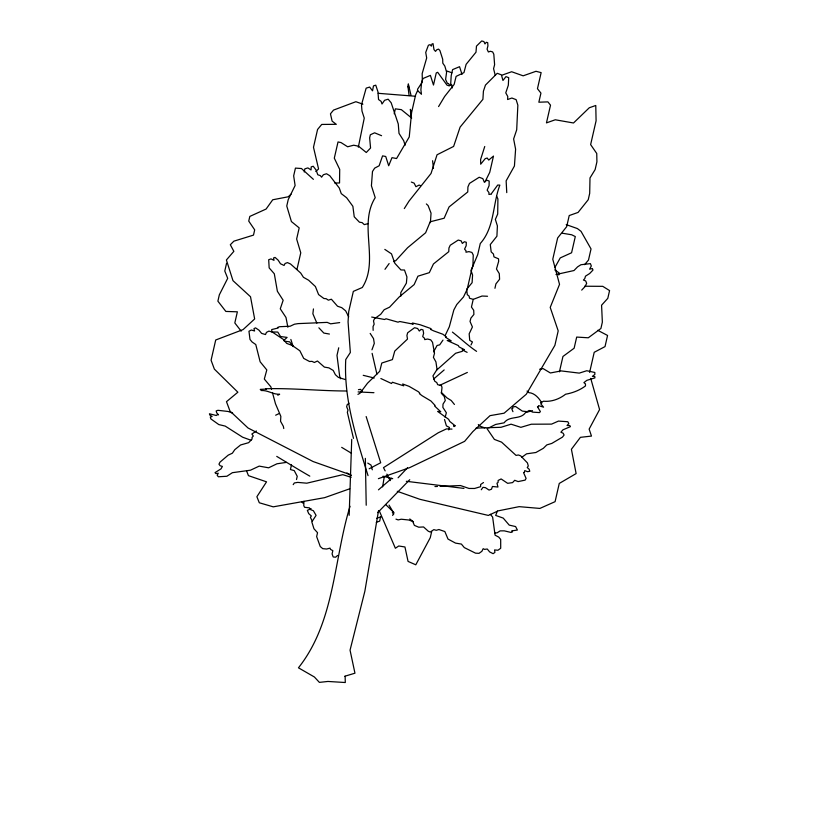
<?xml version="1.0" encoding="UTF-8"?>
<svg xmlns="http://www.w3.org/2000/svg" width="819" height="819" viewBox="0 0 819 819"><rect width="100%" height="100%" fill="white"/><g stroke="black" fill="none" stroke-linecap="round" stroke-linejoin="round"><path stroke-width="1.23" d="M400.747 296.345L400.819 292.557L406.388 283.139L406.93 276.924L404.484 270.035L400.931 269.932L394.83 263.268L391.492 253.859L384.817 249.396M303.921 501.341L303.788 505.64L304.555 507.299L309.428 507.862L310.657 509.664L313.37 510.718L316.083 515.386L311.814 521.908L313.953 528.757L317.547 532.708L316.646 536.588L320.26 546.549L322.758 548.658L326.679 549.017L330.037 548.126L330.477 549.365L332.842 550.665L332.084 553.9L333.179 556.961L335.688 557.196L337.551 555.446M349.16 515.335L351.72 439.342M450.634 85.145L451.197 75.696L452.59 69.625L459.551 66.697L462.018 74.406M430.405 222.655L431.04 213.145L428.112 205.569L426.351 203.941M313.452 308.927L312.878 313.79L316.881 323.147M378.521 510.749L364.864 591.205L350.051 650.173L354.955 673.198L344.819 676.238M382.586 486.865L384.285 476.812M304.258 171.99L304.832 168.847L307.883 167.905L311.046 169.953L311.21 166.881L313.206 166.257L316.103 170.045L317.772 174.744L320.393 175.655L321.57 177.191L323.403 174.723L326.525 173.761L329.791 175.716L339.271 188.001L341.267 193.642L346.611 197.727L352.876 206.296L354.238 216.8L359.428 222.184L362.131 222.614L364.271 224.631L368.212 223.597M358.323 147.225L364.25 118.131L361.988 111.067L361.496 104.801L366.154 88.155L369.656 87.07L372.532 90.837L373.474 85.882L375.767 85.176L377.928 91.697L378.542 99.529L381.132 101.372L382.002 104.003L384.582 100.297L388.165 99.181L391.175 102.795L398.269 123.986L399.007 133.384L403.706 140.735L405.118 145.27M380.62 516.584L379.699 521.109L376.279 522.338M494.942 288.308L495.915 283.886L499.59 279.248L499.293 273.628L496.468 269.021L498.658 261.363L498.525 258.804L493.97 256.89L493.447 254.013L491.185 251.894L490.284 244.574L496.918 236.2L497.389 225.901L495.362 219.41L497.696 214.056L497.911 198.945L496.672 196.263M226.566 263.278L224.785 271.017L227.702 278.317L219.338 294.82L217.885 301.167L225.86 311.435L237.367 311.814L234.818 322.952L241.185 331.142M296.98 269.369L300.768 252.825L296.642 239.025L299.191 227.887L291.41 221.56L286.763 206.009L288.216 199.652L295.106 185.514L293.663 175.86L295.444 168.11L301.464 168.519L313.401 179.341M338.728 347.788L336.988 355.385L339.701 376.484L340.694 378.808M394.226 113.79L395.352 108.845L401.351 109.654L411.681 118.049M484.746 146.488L480.62 159.449L480.692 164.199L485.227 158.64L487.182 158.036L488.748 160.063L493.478 156.081L489.762 172.287L485.032 181.818M431.664 531.633L430.272 537.673L415.786 564.803L408.067 561.414L404.944 546.979L398.751 545.986L395.372 548.259L379.31 510.882M558.773 275.01L559.234 272.993L554.77 269.891M559.428 371.826L562.95 356.47L574.129 348.218L576.689 337.08L588.288 337.786L600.9 328.491L602.354 322.133L601.576 305.211L607.8 298.341L609.571 290.591L602.753 286.333L584.705 286.23M589.619 372.379L594.215 352.293L605.016 346.601L607.565 335.462L597.768 330.313M291.523 464.782L290.417 469.522L294.246 470.628L297.236 476.32L296.488 479.545M350.041 506.255C333.507 560.288 335.022 621.631 298.454 667.813L314.383 676.985L319.39 682.381L327.948 681.449L345.29 682.524L345.127 676.238M445.137 417.25L446.365 412.776L442.864 407.391L443.018 404.125L445.28 400.532L444.256 396.478L441.349 393.294L442.004 387.602L441.533 385.759L437.633 384.643L436.803 382.586L434.705 381.183L432.944 375.921L437.029 369.441L435.943 361.937L433.405 357.34L434.51 353.317L432.534 342.332L430.702 339.834L427.549 339.025L424.733 339.619L424.498 338.257L422.696 336.609L423.618 333.261L423.024 329.883L421.007 329.371L419.328 331.03L417.629 328.511L414.547 327.723L407.657 332.78L406.92 335.462L407.493 339.086L394.748 351.095L392.403 359.602L381.797 363.032L379.719 371.283L367.485 383.241L359.869 393.366L357.923 394.359M448.74 429.903L449.416 427.446L446.406 425.86L444.512 419.492M371.949 349.836L374.293 343.417L373.525 338.616L370.178 333.415M497.399 511.046L495.679 515.427L503.224 518.099L509.223 525.112L515.601 526.556L517.373 530.026L511.64 530.927L512.499 531.869L510.984 532.442L504.258 530.845L500.174 530.876L497.02 532.862L494.707 532.913M392.649 515.448L393.949 512.54L385.984 504.842M470.997 344.973L472.42 341.953L469.737 340.335L469.164 333.835L472.42 326.965L470.034 321.468L470.874 318.13L473.894 314.455L473.71 310.309L471.447 307.064L473.218 299.365L469.522 298.229L469.123 296.13L467.301 294.686L466.635 289.312L472.102 282.688L472.573 275.02L470.986 270.331L472.932 266.206L473.239 254.996L471.918 252.436L468.918 251.617L465.97 252.221L466.021 250.819L464.557 249.15L466.185 245.72L466.287 242.27L464.373 241.748L462.336 243.438L461.158 240.868L458.22 240.069L450.245 245.239L448.945 247.983L448.761 251.679L433.446 263.964L429.32 272.655L417.936 276.177L414.138 284.602L399.344 296.826L389.578 307.176L384.183 309.715L380.753 314.25L374.498 318.745L373.495 320.864L374.17 324.181L373.044 326.556L373.147 330.354M445.096 335.667L449.314 326.791L453.859 309.91L456.787 304.494L463.493 296.99L467.219 289.158L472.092 267.895L477.712 254.668L480.262 243.53C494.737 227.344 492.536 204.371 499.856 185.125L497.696 185.053L491.38 193.683M433.62 351.812L437.08 345.485L439.701 344.86L442.987 340.1M555.036 267.209L560.247 257.913L571.58 252.764L575.296 236.558L571.672 234.777L562.387 233.22M438.574 106.572L444.645 96.478L454.146 84.429L456.111 76.392L463.943 72.625L466.124 64.332L475.993 52.201L476.474 46.12L481.726 40.95L483.906 41.574L484.971 43.929L486.281 42.26L487.704 42.66L487.929 45.884L487.07 49.16L488.37 51.966L490.417 51.28L492.649 51.914L493.816 54.249L494.604 64.742L493.57 68.673L495.249 75.379M404.31 208.558L408.988 201.146L431.029 173.485L437.039 154.781L453.624 146.427L460.104 127.119L482.913 99.314L483.415 91.175L485.462 85.084L497.246 73.3L501.423 74.887L502.948 80.467L505.978 76.628L508.701 77.672L508.323 85.237L505.763 92.864L507.76 96.458L507.606 99.519L511.875 98.024L516.134 99.652L517.854 105.19L516.697 129.822L513.626 138.964L515.601 149.171L514.424 166.022L506.142 180.866L506.756 192.619M422.379 81.91L417.557 89.23L417.639 91.513M293.202 484.653L294.338 482.964L297.686 482.391L306.797 483.19L342.803 474.672L351.156 477.293M481.275 489.752L482.985 487.336L485.411 487.643L489.035 490.069L491.482 489.23L492.444 486.486L497.962 487.029L496.979 483.2L498.085 482.473L498.136 480.456L501.126 478.951L507.657 483.323L512.571 482.606L514.721 480.292L518.12 481.582L525.122 480.129L526.095 478.429L523.525 472.512L524.406 472.338L524.764 470.618L527.6 471.693L529.76 471.273L529.207 469.287L527.252 467.536L528.286 465.97L527.446 462.93L520.669 455.845L518.396 454.985L516.042 455.384L501.576 442.137L494.389 439.414L487.07 428.695M384.981 269.308L389.138 263.544M584.602 264.67L588.482 260.084L591.031 248.945L581.029 231.337L577.375 228.562L566.216 224.621M398.095 477.784L407.534 467.741M581.705 290.1L585.012 286.63L586.66 283.343L585.698 280.948L583.425 280.037L584.766 278.634L585.493 276.167L589.67 273.515L592.976 270.065L592.362 268.53L589.588 269.205L591.328 265.97L590.386 263.626L580.917 264.742L577.579 266.861L573.986 270.536L555.978 274.539M377.723 512.622L409.746 479.709M290.991 194.257L288.227 196.785L272.727 199.775L266.103 209.04L249.815 216.421L248.741 221.099L254.689 229.852L253.491 235.114L233.886 241.165L230.323 244.748L233.855 251.331L226.402 259.981L232.975 280.651L250.512 296.744L254.648 318.96L243.1 329.586L215.714 339.987L211.077 360.247L214.373 369.123L237.868 392.209L226.484 401.679L229.965 411.036L248.014 427.979L313.114 461.547L351.013 474.948M315.806 171.499L318.571 168.97L313.493 147.266L317.567 129.484L321.724 124.437L336.302 124.324L332.115 121.13L330.456 113.821L333.517 110.104L355.886 101.71L362.889 104.187M283.917 340.315L287.111 337.408L280.548 336.527L277.774 332.074L271.826 331.951L271.703 329.566L278.163 327.979L277.723 327.395L279.607 326.709L290.131 326.238L294.43 324.211L298.085 323.618L327.211 322.379L330.62 323.833L339.68 322.594M436.67 370.075L455.63 353.265L462.387 351.3M378.47 489.834L391.789 478.265M433.538 379.115L444.164 369.942M348.986 403.214L347.205 404.678L346.642 406.746L347.993 410.002L347.348 412.326L353.47 438.37M521.928 457.217L526.576 453.828L535.892 452.508L543.345 448.321L546.826 444.901L551.791 443.427L562.458 437.121L564.096 435.053L563.155 433.22L560.902 432.227L562.96 429.821L570.393 426.668L569.789 425.491L567.035 425.542L568.775 423.536L567.843 421.734L558.456 421.089L551.576 424.119L531.347 424.211L520.864 427.334L511.066 424.181L501.013 427.293L476.044 428.112M483.497 482.524L480.62 484.52L480.64 486.67L474.57 488.472L469.021 488.452L460.462 485.544L440.049 486.353M256.367 430.978L251.883 434.029L253.296 436.025L252.037 437.489L252.098 439.025L248.648 442.669L240.581 444.973L234.787 449.672L232.371 453.194L228.235 455.129L219.994 462.131L218.949 464.209L220.178 465.765L222.389 466.4L221.038 468.837L215.049 472.594L215.837 473.587L218.284 473.218L217.148 475.255L218.345 476.771L226.873 476.259L232.401 472.686L250.481 470.198L259.213 466.113L268.622 467.813L276.976 463.789L286.425 462.387M277.795 395.219L279.637 394.246C273.014 394.574 267.895 390.11 261.322 390.53L260.237 389.373L266.431 389.066L265.735 388.749C292.659 388.011 319.594 390.939 346.57 390.991M540.683 402.713L543.529 401.218C551.545 401.975 559.326 399.099 565.612 394.215C572.645 392.987 579.801 390.253 585.472 385.933L585.462 383.916L583.906 382.627L586.824 380.354L594.881 377.907L594.87 376.617L592.393 376.351L594.85 374.457L594.829 372.481L586.752 370.741L579.248 373.116L561.148 370.915L550.388 372.973L543.069 368.581L539.608 369.277M369.164 468.765L380.702 462.755L366.154 416.543M488.656 427.958L495.597 424.457L504.094 422.829C509.551 415.274 520.362 420.137 525.573 412.53L532.504 410.657M311.097 508.63L307.36 510.38L308.691 513.595L311.333 515.96L310.401 517.342L312.264 521.181M275.655 415.202L279.105 413.585M439.639 385.36L467.352 372.44M393.529 261.64L395.731 260.688L407.596 247.737L425.624 232.77L430.18 221.795L444.133 218.233L449.078 206.931L467.751 191.953L467.915 186.967L469.482 183.405L479.207 177.262L482.841 178.644L484.326 182.238L486.803 180.16L489.178 181.071L489.086 185.708L487.141 190.172L488.963 192.578L488.933 194.451L491.339 194.113M502.313 75.051L511.65 71.744L523.157 75.819L535.984 71.294L541.134 72.625L537.459 88.708L540.939 93.1L538.851 102.211L547.901 101.884L550.522 105.17L546.457 122.891L555.262 119.779L573.515 122.983L589.281 107.77L595.771 105.477L596.089 120.813L590.632 144.605L596.744 153.481L596.918 161.824L595.137 169.574L589.997 177.948L589.69 193.366L588.237 199.713L578.071 212.428L569.215 215.551L566.666 226.689L557.647 237.96L552.774 259.224L559.531 284.367L550.214 307.422L558.2 330.866L554.883 345.362L526.289 394.246L504.094 413.196L490.028 415.653L472.891 431.552L464.639 441.339L409.695 467.618L378.388 478.675M349.693 488.81L324.652 497.655L273.239 506.838L259.306 502.774L256.879 496.723L266.533 481.838L248.454 475.655L246.621 471.058M376.75 518.294L381.429 516.635M358.446 389.69L360.503 389.322L362.049 391.216M473.525 299.252L482.022 296.038L487.53 296.263M434.94 486.547L437.489 486.455M334.674 182.995L339.537 182.985L339.701 169.379L334.306 158.159L338.022 141.953L341.032 142.578L347.635 146.775L353.695 145.209L358.558 146.212L366.288 152.498L370.567 148.004L369.635 137.868L370.342 134.777L374.611 132.811L381.572 135.698M358.118 391.922L373.945 392.7M451.996 429.095L446.437 428.91L438.298 432.739L383.487 467.649L385.165 470.894M378.245 93.315L415.54 96.263M284.203 341.165L289.619 341.83L292.7 346.099M406.326 481.296L463.953 488.411M329.412 334.05L323.843 333.067L318.878 327.815M371.672 317.045L384.572 319.502L386.036 318.775L398.024 322.174L399.774 321.509L413.267 324.15L412.172 323.27L412.725 323.065L420.178 324.754L430.323 328.358L431.408 329.197L430.712 329.463L433.446 330.784L442.854 334.234L446.427 336.988L445.608 337.305L451.238 340.888L447.205 340.52L458.374 345.577L459.019 346.887L464.455 349.693L462.223 349.498L462.418 350.03L467.117 352.344M363.216 375.317L374.211 378.02M382.975 476.208L392.721 478.685M345.208 379.525L338.329 377.364L335.37 374.682L333.231 370.464L328.9 367.864L324.385 367.107L317.465 361.005L314.342 362.479L311.978 361.353L309.541 361.507L303.706 358.394L299.856 350.778L292.281 345.485L286.65 343.376L283.487 339.506L272.205 331.992L268.898 331.111L266.451 332.381L265.499 334.541L261.609 333.394L258.978 330.17L255.518 327.856L253.962 328.665L254.607 330.989L251.351 330.016L248.966 331.265L249.99 339.435L252.098 342.004L255.774 344.533L260.135 361.773L266.81 369.932L264.322 379.064L270.894 386.865L271.55 389.271M449.375 85.934L447.01 85.145L437.704 72.318L436.261 72.922L433.486 85.033L430.405 75.389L423.116 78.46L421.683 81.613L420.884 89.783L421.447 94.257L417.588 90.581L415.642 94.85L411.578 112.633L409.244 136.957L396.57 158.528L391.994 157.657L388.687 165.745L385.729 156.48L382.565 155.886L379.136 165.776L374.652 168.141L372.481 171.499L371.416 185.79L375.215 197.645C358.087 224.969 379.566 260.432 362.295 287.5L353.337 291.39L348.699 311.64L348.065 321.908L350.348 352.487L345.751 359.561C343.611 399.242 356.449 438.145 368.038 475.634M447.102 71.089L451.914 72.789M397.266 491.308L419.819 499.283L488.339 515.427L498.259 510.841L519.144 506.654L539.875 508.425L555.087 501.668L559.264 483.435L576.115 473.587L571.406 449.273L580.405 437.336L591.472 436.077L589.137 429.105L599.58 409.551L590.714 378.358M413.472 521.683L408.712 519.993L401.259 519.226L398.157 519.901L395.966 519.133M484.776 427.876L480.19 426.238L478.296 424.539M232.627 413.104L228.112 411.466L217.926 410.299L216.185 410.943L216.707 412.848L218.478 414.834L217.209 414.69L216.318 415.509L209.429 413.769L209.756 414.987L212.131 416.472L210.319 417.025L210.831 418.888L218.796 424.57L225.205 426.095L242.639 437.213L250.972 440.243M411.343 182.064L414.127 183.139L415.919 186.701L419.113 185.084L420.403 185.575M380.866 378.521L391.502 383.497L392.403 382.238L403.716 385.821L402.713 383.988L409.091 386.353L418.509 391.82L419.768 393.181L419.41 393.683L422.143 395.751L430.927 400.993L435.084 405.446L434.654 406.05L440.765 411.783L437.622 411.425L448.587 419.287L449.795 421.468L455.323 425.9L453.593 425.706L454.033 426.617M303.358 503.388L301.863 502.098M309.807 476.146C298.74 469.778 287.776 463.042 276.74 456.388M341.687 447.358L351.464 453.255M367.751 463.093L371.007 465.059L372.307 469.789M346.939 472.952L351.259 475.624M476.586 351.361C467.936 345.557 460.585 338.442 452.416 332.104M409.766 518.959L412.622 521.222L414.383 525.389L418.744 527.211L423.546 526.955L428.265 531.203L430.251 532.033L433.845 529.627L436.261 530.303L438.923 529.524L444.85 531.551L448.013 539.076L455.538 543.11L461.384 544.072L464.301 547.594L475.563 553.173L479.033 553.337L481.848 551.33L483.179 548.689L484.572 549.385L487.254 549.006L489.68 551.945L493.13 553.675L494.932 552.385L494.543 549.958L497.942 550.235L500.706 548.269L500.685 539.434L498.74 537.09L495.075 535.186L492.628 517.086L490.325 514.301M527.047 391.072L528.951 392.67C534.633 392.997 539.311 398.351 541.769 403.009L540.837 403.921L543.57 407.176L538.564 405.62L538.308 406.787L537.448 406.715L540.366 411.578L539.516 412.602L532.647 412.131L529.176 410.442L527.19 411.65L522.348 411.107L515.591 406.511L512.714 406.951L512.786 408.405L511.732 408.691L512.95 411.681M441.308 392.332L446.898 397.829L451.228 400.511L454.432 404.463M393.796 514.004L392.362 512.428L392.895 511.629L389.035 505.098M348.71 316.83L345.649 310.841L341.728 307.647L337.52 306.214L331.378 299.211L328.347 300.174L326.187 298.72L323.894 298.495L318.581 294.564L315.417 286.537L308.609 280.211L303.429 277.293L300.696 273.034L290.52 263.984L287.459 262.612L285.084 263.493L284.06 265.458L280.467 263.749L278.184 260.196L275.071 257.412L273.546 257.965L274.017 260.34L271.017 258.896L268.693 259.746L269.164 267.895L274.304 273.761L277.375 291.277L283.159 300.266L280.272 308.835L285.985 317.455L287.868 327.283M411.005 110.452L410.862 110.954L410.35 109.336L411.077 116.748M386.834 474.129L390.182 480.61M290.847 339.445L293.182 346.632M272.532 392.885L275.481 403.747L280.845 416.38L280.548 421.273L283.354 426.3L283.763 428.532M372.123 353.347L376.904 374.109M410.933 95.014L408.292 83.896L408.886 89.24L407.985 85.8L407.913 86.333L409.111 95.628M432.596 160.739L433.476 168.315M452.344 87.94L451.566 84.449L449.406 85.084L448.648 83.64L447.348 83.292L445.597 79.453L446.611 72.164L444.84 66.114L442.803 63.176L442.7 59.234L439.905 50.532L438.564 49.109L436.834 49.713L435.503 51.372L433.978 49.601L433.046 43.642L431.941 44.021L431.357 46.14L430.088 44.656L428.398 45.24L425.726 52.436L426.679 57.965L422.174 73.587L422.348 80.723M365.346 458.364L366.216 505.231"/></g></svg>
